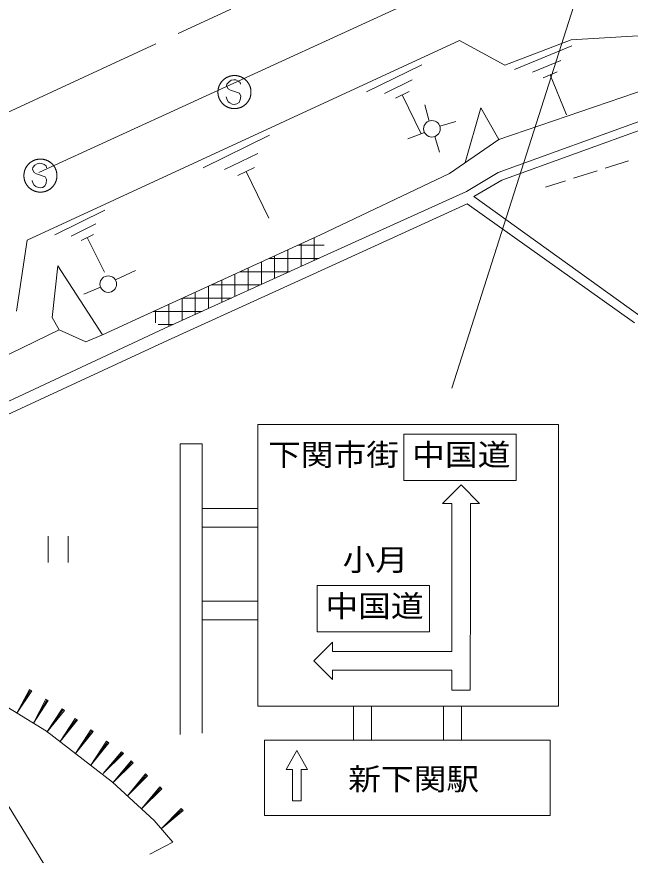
# Model space of a CAD drawing. Units: millimetres, scale not verified. Extents: x 40000 to 680000, y 20000 to 380000.
# Drawn here: x 99436 to 136548, y 241516 to 292212 of the extents above; entities that cross this region are included whole.
import ezdxf
from ezdxf.enums import TextEntityAlignment as Align

# ---------------------------------------------------------------- set-up
doc = ezdxf.new("R2010")
doc.units = ezdxf.units.MM
doc.header["$LTSCALE"] = 1000
doc.linetypes.add('CHAIN', pattern=[18.5, 12, -1.5, 3.5, -1.5])
for name, color, linetype, lineweight in [('M-BMK', 2, 'CHAIN', 13), ('M-STR-STRC', 7, 'Continuous', 13), ('M-WORK', 1, 'Continuous', 13)]:
    doc.layers.add(name, color=color, linetype=linetype, lineweight=lineweight)
doc.styles.add('ＭＳ ゴシック', font='')
doc.styles.get('ＭＳ ゴシック').set_extended_font_data('MS Gothic')

msp = doc.modelspace()

# ---------------------------------------------------------------- hatches: boundary and pattern name
at = {"layer": 'M-WORK'}
h = msp.add_hatch(dxfattribs=at)
h.set_pattern_fill('USER', color=256, style=0, pattern_type=2)
h.set_pattern_definition([(360, (111035, 275198), (0, 800), []), (90, (111035, 275198), (-800, 0), [])])
h.paths.add_polyline_path([(107166, 274150), (117812, 279029), (118218, 277832), (108361, 273356)])

# ---------------------------------------------------------------- linework, layer by layer
at = {"layer": 'M-BMK'}
msp.add_line((96953, 285529), (130640, 301113), dxfattribs=at)
at = {"layer": 'M-STR-STRC'}
for p, q in [((134681, 297753), (125759, 269762)), ((112148, 288144), (112132, 288030)), ((112132, 288030), (112218, 287848)), ((112277, 288283), (112148, 288144)), ((112408, 288376), (112277, 288283)), ((112574, 288409), (112408, 288376)), ((112689, 288393), (112574, 288409)), ((112834, 288321), (112689, 288393)), ((112944, 288246), (112834, 288321)), ((112978, 288135), (112944, 288246)), ((112218, 287848), (112369, 287775)), ((112369, 287775), (112902, 287587)), ((112902, 287587), (112982, 287414)), ((112136, 287255), (112097, 287365)), ((112220, 287078), (112136, 287255)), ((112323, 287004), (112220, 287078)), ((112470, 286930), (112323, 287004)), ((112757, 286942), (112590, 286913)), ((112882, 287038), (112757, 286942)), ((112953, 287187), (112882, 287038)), ((112982, 287414), (112953, 287187)), ((112590, 286913), (112470, 286930)), ((100410, 283094), (100394, 282981)), ((100394, 282981), (100480, 282798)), ((100538, 283233), (100410, 283094)), ((100669, 283326), (100538, 283233)), ((100835, 283360), (100669, 283326)), ((100951, 283344), (100835, 283360)), ((101095, 283271), (100951, 283344)), ((101205, 283197), (101095, 283271)), ((101240, 283085), (101205, 283197)), ((100480, 282798), (100631, 282725)), ((100631, 282725), (101163, 282537)), ((101163, 282537), (101244, 282365)), ((100397, 282206), (100358, 282316)), ((100481, 282028), (100397, 282206)), ((100585, 281955), (100481, 282028)), ((100731, 281880), (100585, 281955)), ((100851, 281863), (100731, 281880)), ((101019, 281892), (100851, 281863)), ((101143, 281988), (101019, 281892)), ((101214, 282137), (101143, 281988)), ((101244, 282365), (101214, 282137)), ((81133, 273487), (105238, 234206)), ((132212, 267553), (114020, 267553)), ((114020, 250523), (114020, 267553)), ((132212, 250523), (132212, 267553)), ((109316, 266399), (110660, 266399)), ((109316, 266399), (109316, 248809)), ((110660, 266399), (110660, 248889)), ((125199, 262790), (126319, 263910)), ((126319, 263910), (127439, 262790)), ((125759, 262790), (125199, 262790)), ((125759, 262790), (125759, 258196)), ((127439, 262790), (126879, 262790)), ((126879, 262790), (126879, 258196)), ((110660, 262479), (114020, 262479)), ((114020, 261359), (110660, 261359)), ((125759, 253830), (125759, 258196)), ((126870, 251490), (126878, 258196)), ((110660, 256879), (114020, 256879)), ((114020, 255759), (110660, 255759)), ((117413, 253270), (118533, 254390)), ((118533, 254390), (118533, 253830)), ((118533, 253830), (123675, 253830)), ((125759, 253830), (123675, 253830)), ((118533, 252150), (117413, 253270)), ((118533, 252710), (123675, 252710)), ((118533, 252710), (118533, 252150)), ((125759, 252710), (123675, 252710)), ((125759, 251492), (125759, 252710)), ((126870, 251490), (125759, 251492)), ((132212, 250523), (114020, 250523)), ((119816, 250523), (119816, 248481)), ((120904, 248481), (120904, 250523)), ((125256, 250523), (125256, 248481)), ((126344, 248481), (126344, 250523)), ((114415, 248481), (114415, 243910)), ((114415, 248481), (131711, 248481)), ((131711, 248481), (131711, 243910)), ((115734, 246706), (116381, 247848)), ((116381, 247848), (117028, 246706)), ((116115, 246706), (115734, 246706)), ((116115, 244802), (116115, 246706)), ((117028, 246706), (116648, 246706)), ((116648, 246706), (116648, 244802)), ((116648, 244802), (116115, 244802)), ((114415, 243910), (131711, 243910))]:
    msp.add_line(p, q, dxfattribs=at)
for points in [[(113606, 287658), (113606, 287675), (113606, 287693), (113605, 287710), (113604, 287728), (113603, 287745), (113601, 287763), (113599, 287780), (113597, 287797), (113594, 287815), (113591, 287832), (113588, 287849), (113584, 287866), (113581, 287883), (113576, 287900), (113572, 287917), (113567, 287934), (113562, 287951), (113557, 287968), (113552, 287984), (113546, 288001), (113540, 288017), (113533, 288033), (113526, 288050), (113519, 288066), (113512, 288082), (113505, 288097), (113497, 288113), (113489, 288129), (113480, 288144), (113472, 288159), (113463, 288174), (113454, 288189), (113444, 288204), (113434, 288218), (113425, 288233), (113414, 288247), (113404, 288261), (113393, 288275), (113382, 288289), (113371, 288302), (113360, 288315), (113348, 288329), (113336, 288341), (113324, 288354), (113312, 288367), (113299, 288379), (113287, 288391), (113274, 288403), (113261, 288414), (113247, 288425), (113234, 288437), (113220, 288447), (113206, 288458), (113192, 288468), (113178, 288479), (113163, 288488), (113149, 288498), (113134, 288507), (113119, 288517), (113104, 288525), (113089, 288534), (113073, 288542), (113058, 288550), (113042, 288558), (113026, 288566), (113010, 288573), (112994, 288580), (112978, 288586), (112962, 288593), (112945, 288599), (112929, 288605), (112912, 288610), (112895, 288615), (112879, 288620), (112862, 288625), (112845, 288629), (112828, 288633), (112811, 288637), (112793, 288640), (112776, 288643), (112759, 288646), (112742, 288649), (112724, 288651), (112707, 288653), (112689, 288654), (112672, 288656), (112654, 288657), (112637, 288657), (112619, 288658), (112602, 288658), (112584, 288658), (112567, 288657), (112550, 288656), (112532, 288655), (112515, 288654), (112497, 288652), (112480, 288650), (112462, 288647), (112445, 288645), (112428, 288642), (112411, 288639), (112394, 288635), (112377, 288631), (112360, 288627), (112343, 288622), (112326, 288618), (112309, 288613), (112292, 288607), (112276, 288602), (112259, 288596), (112243, 288590), (112227, 288583), (112211, 288576), (112195, 288569), (112179, 288562), (112163, 288554), (112147, 288546), (112132, 288538), (112116, 288530), (112101, 288521), (112086, 288512), (112071, 288503), (112057, 288493), (112042, 288484), (112028, 288474), (112014, 288463), (112000, 288453), (111986, 288442), (111972, 288431), (111959, 288420), (111946, 288408), (111932, 288397), (111920, 288385), (111907, 288373), (111895, 288360), (111882, 288348), (111870, 288335), (111859, 288322), (111847, 288309), (111836, 288295), (111825, 288282), (111814, 288268), (111804, 288254), (111793, 288240), (111783, 288226), (111773, 288211), (111764, 288197), (111755, 288182), (111745, 288167), (111737, 288152), (111728, 288136), (111720, 288121), (111712, 288105), (111704, 288090), (111697, 288074), (111690, 288058), (111683, 288042), (111676, 288025), (111670, 288009), (111664, 287993), (111658, 287976), (111653, 287959), (111648, 287943), (111643, 287926), (111638, 287909), (111634, 287892), (111630, 287875), (111627, 287858), (111623, 287841), (111620, 287823), (111617, 287806), (111615, 287789), (111613, 287771), (111611, 287754), (111609, 287737), (111608, 287719), (111607, 287702), (111607, 287684), (111606, 287667), (111606, 287649), (111607, 287632), (111607, 287614), (111608, 287597), (111609, 287579), (111611, 287562), (111613, 287544), (111615, 287527), (111617, 287510), (111620, 287492), (111623, 287475), (111627, 287458), (111630, 287441), (111634, 287424), (111638, 287407), (111643, 287390), (111648, 287373), (111653, 287356), (111658, 287340), (111664, 287323), (111670, 287307), (111676, 287290), (111683, 287274), (111690, 287258), (111697, 287242), (111704, 287226), (111712, 287211), (111720, 287195), (111728, 287179), (111737, 287164), (111745, 287149), (111755, 287134), (111764, 287119), (111773, 287105), (111783, 287090), (111793, 287076), (111804, 287062), (111814, 287048), (111825, 287034), (111836, 287020), (111847, 287007), (111859, 286994), (111870, 286981), (111882, 286968), (111895, 286955), (111907, 286943), (111920, 286931), (111932, 286919), (111946, 286907), (111959, 286896), (111972, 286885), (111986, 286874), (112000, 286863), (112014, 286852), (112028, 286842), (112042, 286832), (112057, 286822), (112071, 286813), (112086, 286804), (112101, 286795), (112116, 286786), (112132, 286778), (112147, 286769), (112163, 286762), (112179, 286754), (112195, 286747), (112211, 286740), (112227, 286733), (112243, 286726), (112259, 286720), (112276, 286714), (112292, 286708), (112309, 286703), (112326, 286698), (112343, 286693), (112360, 286689), (112377, 286685), (112394, 286681), (112411, 286677), (112428, 286674), (112445, 286671), (112462, 286668), (112480, 286666), (112497, 286664), (112515, 286662), (112532, 286661), (112550, 286659), (112567, 286659), (112584, 286658), (112602, 286658), (112619, 286658), (112637, 286658), (112654, 286659), (112672, 286660), (112689, 286661), (112707, 286663), (112724, 286665), (112742, 286667), (112759, 286670), (112776, 286672), (112793, 286676), (112811, 286679), (112828, 286683), (112845, 286687), (112862, 286691), (112879, 286696), (112895, 286701), (112912, 286706), (112929, 286711), (112945, 286717), (112962, 286723), (112978, 286729), (112994, 286736), (113010, 286743), (113026, 286750), (113042, 286758), (113058, 286765), (113073, 286774), (113089, 286782), (113104, 286790), (113119, 286799), (113134, 286808), (113149, 286818), (113163, 286827), (113178, 286837), (113192, 286847), (113206, 286858), (113220, 286868), (113234, 286879), (113247, 286890), (113261, 286902), (113274, 286913), (113287, 286925), (113299, 286937), (113312, 286949), (113324, 286962), (113336, 286974), (113348, 286987), (113360, 287000), (113371, 287014), (113382, 287027), (113393, 287041), (113404, 287055), (113414, 287069), (113425, 287083), (113434, 287097), (113444, 287112), (113454, 287127), (113463, 287142), (113472, 287157), (113480, 287172), (113489, 287187), (113497, 287203), (113505, 287218), (113512, 287234), (113519, 287250), (113526, 287266), (113533, 287282), (113540, 287299), (113546, 287315), (113552, 287331), (113557, 287348), (113562, 287365), (113567, 287381), (113572, 287398), (113576, 287415), (113581, 287432), (113584, 287449), (113588, 287467), (113591, 287484), (113594, 287501), (113597, 287518), (113599, 287536), (113601, 287553), (113603, 287570), (113604, 287588), (113605, 287605), (113606, 287623), (113606, 287640)], [(101868, 282608), (101868, 282626), (101867, 282643), (101866, 282661), (101865, 282678), (101864, 282696), (101862, 282713), (101860, 282731), (101858, 282748), (101855, 282765), (101853, 282782), (101849, 282800), (101846, 282817), (101842, 282834), (101838, 282851), (101834, 282868), (101829, 282885), (101824, 282902), (101819, 282918), (101813, 282935), (101807, 282951), (101801, 282968), (101795, 282984), (101788, 283000), (101781, 283016), (101774, 283032), (101766, 283048), (101758, 283064), (101750, 283079), (101742, 283094), (101733, 283110), (101724, 283125), (101715, 283140), (101706, 283154), (101696, 283169), (101686, 283183), (101676, 283198), (101665, 283212), (101655, 283225), (101644, 283239), (101633, 283253), (101621, 283266), (101610, 283279), (101598, 283292), (101586, 283305), (101573, 283317), (101561, 283329), (101548, 283341), (101535, 283353), (101522, 283365), (101509, 283376), (101495, 283387), (101481, 283398), (101468, 283409), (101453, 283419), (101439, 283429), (101425, 283439), (101410, 283449), (101395, 283458), (101380, 283467), (101365, 283476), (101350, 283484), (101335, 283493), (101319, 283501), (101303, 283508), (101288, 283516), (101272, 283523), (101256, 283530), (101239, 283537), (101223, 283543), (101207, 283549), (101190, 283555), (101173, 283560), (101157, 283566), (101140, 283571), (101123, 283575), (101106, 283580), (101089, 283584), (101072, 283587), (101055, 283591), (101038, 283594), (101020, 283597), (101003, 283599), (100986, 283601), (100968, 283603), (100951, 283605), (100933, 283606), (100916, 283607), (100898, 283608), (100881, 283608), (100863, 283608), (100846, 283608), (100828, 283608), (100811, 283607), (100793, 283606), (100776, 283604), (100759, 283602), (100741, 283600), (100724, 283598), (100707, 283595), (100689, 283592), (100672, 283589), (100655, 283585), (100638, 283582), (100621, 283577), (100604, 283573), (100587, 283568), (100570, 283563), (100554, 283558), (100537, 283552), (100521, 283546), (100504, 283540), (100488, 283533), (100472, 283527), (100456, 283520), (100440, 283512), (100424, 283505), (100409, 283497), (100393, 283489), (100378, 283480), (100363, 283471), (100348, 283462), (100333, 283453), (100318, 283444), (100304, 283434), (100289, 283424), (100275, 283414), (100261, 283403), (100247, 283393), (100234, 283382), (100220, 283370), (100207, 283359), (100194, 283347), (100181, 283335), (100168, 283323), (100156, 283311), (100144, 283298), (100132, 283285), (100120, 283272), (100109, 283259), (100097, 283246), (100086, 283232), (100076, 283219), (100065, 283205), (100055, 283190), (100045, 283176), (100035, 283162), (100025, 283147), (100016, 283132), (100007, 283117), (99998, 283102), (99990, 283087), (99981, 283071), (99973, 283056), (99966, 283040), (99958, 283024), (99951, 283008), (99944, 282992), (99938, 282976), (99931, 282959), (99925, 282943), (99920, 282927), (99914, 282910), (99909, 282893), (99904, 282876), (99900, 282859), (99896, 282842), (99892, 282825), (99888, 282808), (99885, 282791), (99882, 282774), (99879, 282757), (99876, 282739), (99874, 282722), (99872, 282704), (99871, 282687), (99870, 282670), (99869, 282652), (99868, 282635), (99868, 282617), (99868, 282600), (99868, 282582), (99869, 282565), (99870, 282547), (99871, 282530), (99872, 282512), (99874, 282495), (99876, 282477), (99879, 282460), (99882, 282443), (99885, 282426), (99888, 282408), (99892, 282391), (99896, 282374), (99900, 282357), (99904, 282340), (99909, 282324), (99914, 282307), (99920, 282290), (99925, 282274), (99931, 282257), (99938, 282241), (99944, 282225), (99951, 282209), (99958, 282193), (99966, 282177), (99973, 282161), (99981, 282145), (99990, 282130), (99998, 282115), (100007, 282100), (100016, 282085), (100025, 282070), (100035, 282055), (100045, 282041), (100055, 282026), (100065, 282012), (100076, 281998), (100086, 281984), (100097, 281971), (100109, 281957), (100120, 281944), (100132, 281931), (100144, 281918), (100156, 281906), (100168, 281894), (100181, 281881), (100194, 281870), (100207, 281858), (100220, 281846), (100234, 281835), (100247, 281824), (100261, 281813), (100275, 281803), (100289, 281793), (100304, 281783), (100318, 281773), (100333, 281763), (100348, 281754), (100363, 281745), (100378, 281737), (100393, 281728), (100409, 281720), (100424, 281712), (100440, 281704), (100456, 281697), (100472, 281690), (100488, 281683), (100504, 281677), (100521, 281670), (100537, 281665), (100554, 281659), (100570, 281654), (100587, 281649), (100604, 281644), (100621, 281639), (100638, 281635), (100655, 281631), (100672, 281628), (100689, 281624), (100707, 281621), (100724, 281619), (100741, 281616), (100759, 281614), (100776, 281613), (100793, 281611), (100811, 281610), (100828, 281609), (100846, 281609), (100863, 281608), (100881, 281608), (100898, 281609), (100916, 281610), (100933, 281610), (100951, 281612), (100968, 281613), (100986, 281615), (101003, 281618), (101020, 281620), (101038, 281623), (101055, 281626), (101072, 281629), (101089, 281633), (101106, 281637), (101123, 281641), (101140, 281646), (101157, 281651), (101173, 281656), (101190, 281662), (101207, 281667), (101223, 281674), (101239, 281680), (101256, 281687), (101272, 281693), (101288, 281701), (101303, 281708), (101319, 281716), (101335, 281724), (101350, 281732), (101365, 281741), (101380, 281750), (101395, 281759), (101410, 281768), (101425, 281778), (101439, 281788), (101453, 281798), (101468, 281808), (101481, 281819), (101495, 281830), (101509, 281841), (101522, 281852), (101535, 281864), (101548, 281875), (101561, 281887), (101573, 281900), (101586, 281912), (101598, 281925), (101610, 281938), (101621, 281951), (101633, 281964), (101644, 281978), (101655, 281991), (101665, 282005), (101676, 282019), (101686, 282033), (101696, 282048), (101706, 282062), (101715, 282077), (101724, 282092), (101733, 282107), (101742, 282122), (101750, 282138), (101758, 282153), (101766, 282169), (101774, 282185), (101781, 282201), (101788, 282217), (101795, 282233), (101801, 282249), (101807, 282265), (101813, 282282), (101819, 282298), (101824, 282315), (101829, 282332), (101834, 282349), (101838, 282366), (101842, 282383), (101846, 282400), (101849, 282417), (101853, 282434), (101855, 282451), (101858, 282469), (101860, 282486), (101862, 282504), (101864, 282521), (101865, 282538), (101866, 282556), (101867, 282573), (101868, 282591)], [(122855, 264178), (129655, 264178), (129655, 266978), (122855, 266978)], [(117607, 255027), (124407, 255027), (124407, 257827), (117607, 257827)]]:
    msp.add_lwpolyline(points, close=True, dxfattribs=at)
at = {"layer": 'M-WORK'}
for p, q in [((100779, 282805), (123657, 293302)), ((132977, 290823), (148662, 291769)), ((100062, 278701), (126210, 290783)), ((126210, 290783), (128954, 289278)), ((128954, 289278), (132977, 290823)), ((129553, 289029), (133007, 290445)), ((130629, 288865), (132356, 289573)), ((120589, 287676), (123945, 289310)), ((128601, 284792), (140949, 289001)), ((131273, 288524), (132136, 288878)), ((131705, 288701), (132696, 286284)), ((121673, 287581), (123351, 288398)), ((122338, 287282), (123177, 287690)), ((122757, 287486), (123901, 285137)), ((128564, 282793), (140840, 287242)), ((124375, 285909), (124123, 286882)), ((127509, 286710), (126567, 283394)), ((128601, 284792), (127509, 286710)), ((128778, 282339), (140974, 286759)), ((125023, 285588), (126001, 285882)), ((110710, 283087), (114735, 285047)), ((123090, 284829), (124101, 285213)), ((124718, 284964), (125012, 284025)), ((125618, 282741), (128601, 284792)), ((112010, 282973), (114023, 283953)), ((135022, 283051), (136452, 283502)), ((112807, 282614), (113813, 283104)), ((133114, 282450), (134545, 282901)), ((113310, 282859), (114683, 280042)), ((117812, 279029), (125618, 282741)), ((126637, 281655), (128564, 282793)), ((127090, 281342), (128778, 282339)), ((131413, 281915), (132637, 282300)), ((118218, 277832), (126637, 281655)), ((126677, 280896), (118511, 277173)), ((136813, 273705), (126677, 280896)), ((127090, 281342), (137133, 274131)), ((101749, 279025), (104757, 280516)), ((102725, 278947), (104229, 279692)), ((103324, 278682), (104076, 279055)), ((103700, 278868), (104744, 276763)), ((107875, 274473), (117812, 279029)), ((99423, 274419), (100062, 278701)), ((108361, 273356), (118218, 277832)), ((101581, 274026), (101927, 277143)), ((101927, 277143), (104618, 272987)), ((105403, 276297), (106616, 276876)), ((118511, 277173), (108547, 272644)), ((103502, 275446), (104505, 275858)), ((104618, 272987), (107875, 274473)), ((102007, 273280), (101581, 274026)), ((91804, 268351), (102007, 273280)), ((93575, 266457), (108361, 273356)), ((103606, 272561), (102007, 273280)), ((104618, 272987), (103606, 272561)), ((108547, 272644), (93735, 265797)), ((101343, 260815), (101343, 259215)), ((102543, 259215), (102543, 260815)), ((95683, 252410), (101238, 249014)), ((100202, 251544), (99449, 250108)), ((100272, 251503), (99449, 250108)), ((100342, 251462), (99449, 250108)), ((100202, 251544), (100342, 251462)), ((101202, 250954), (100440, 249501)), ((101202, 250954), (101343, 250871)), ((101273, 250912), (100440, 249501)), ((101343, 250871), (100440, 249501)), ((102183, 250371), (101261, 248962)), ((102251, 250321), (101261, 248962)), ((102319, 250272), (101261, 248962)), ((102183, 250371), (102319, 250272)), ((102979, 249792), (102057, 248383)), ((103047, 249742), (102057, 248383)), ((103114, 249693), (102057, 248383)), ((102979, 249792), (103114, 249693)), ((101238, 249014), (105234, 245937)), ((103922, 249105), (102983, 247670)), ((103991, 249054), (102983, 247670)), ((104060, 249004), (102983, 247670)), ((103922, 249105), (104060, 249004)), ((104867, 248416), (103911, 246955)), ((104867, 248416), (105008, 248314)), ((104938, 248365), (103911, 246955)), ((105008, 248314), (103911, 246955)), ((105766, 247774), (104670, 246454)), ((105829, 247716), (104670, 246454)), ((105892, 247658), (104670, 246454)), ((105766, 247774), (105892, 247658)), ((106360, 247228), (105265, 245908)), ((106423, 247170), (105265, 245908)), ((106486, 247112), (105265, 245908)), ((106360, 247228), (106486, 247112)), ((107223, 246436), (106127, 245115)), ((107223, 246436), (107349, 246320)), ((105234, 245937), (107752, 243619)), ((107286, 246378), (106127, 245115)), ((107349, 246320), (106127, 245115)), ((108086, 245644), (106988, 244321)), ((108149, 245586), (106988, 244321)), ((108213, 245528), (106988, 244321)), ((108086, 245644), (108213, 245528)), ((109387, 244343), (108180, 243114)), ((109445, 244279), (108180, 243114)), ((109504, 244216), (108180, 243114)), ((109387, 244343), (109504, 244216)), ((107752, 243619), (108870, 242300)), ((108870, 242300), (107493, 241590))]:
    msp.add_line(p, q, dxfattribs=at)
for centre in [(124551, 285439), (104970, 276048)]:
    msp.add_circle(centre, 500, dxfattribs=at)

# ---------------------------------------------------------------- texts
at = {"layer": 'M-STR-STRC', "style": 'ＭＳ ゴシック', "width": 1.1}
for s, p in [('下関市街', (114640, 264678)), ('中国道', (123355, 264678)), ('小月', (119146, 258324)), ('中国道', (118107, 255527)), ('新下関駅', (119486, 245067))]:
    msp.add_text(s, height=1320, dxfattribs=at).set_placement(p, align=Align.BOTTOM_LEFT)

doc.saveas('drawing.dxf')
